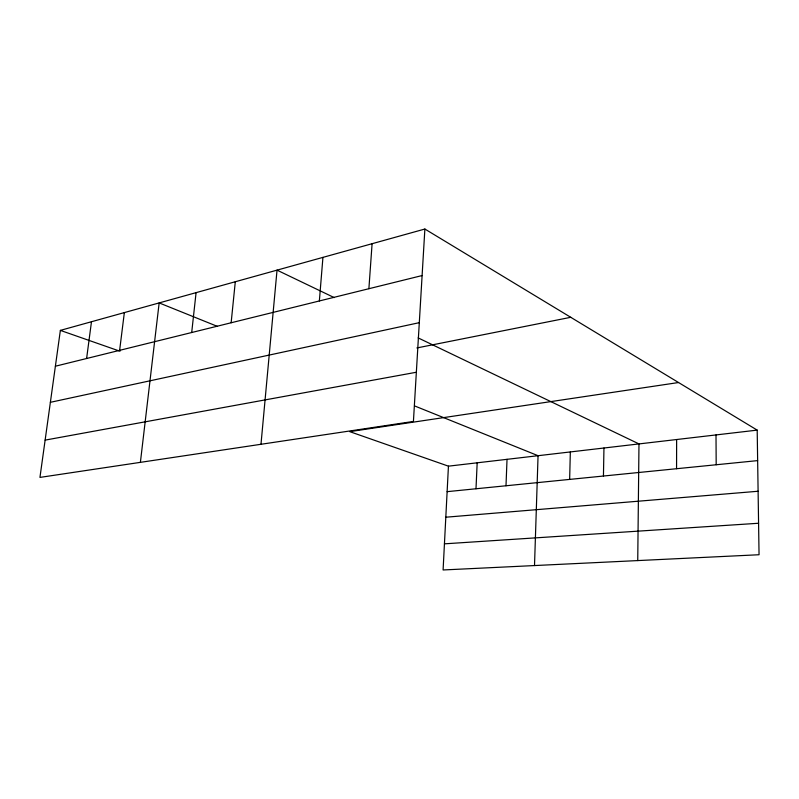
<?xml version="1.0" encoding="UTF-8"?>
<svg xmlns="http://www.w3.org/2000/svg" width="799" height="799" viewBox="0 0 799 799"><rect width="100%" height="100%" fill="white"/><g stroke="black" fill="none" stroke-linecap="round" stroke-linejoin="round"><path stroke-width="1.2" d="M676.563 468.723L676.633 439.52M637.742 560.578L638.98 443.924L418.167 337.907M603.445 476.034L603.954 448.009M569.647 479.41L570.336 451.934M534.511 565.562L538.057 455.7L414.531 405.892M505.997 485.772L507.025 459.325M475.994 488.768L477.173 462.811M678.551 382.531L349.752 431.64L448.439 466.167L443.095 569.967L759.05 554.736L757.192 430.122L424.878 229.033L60.364 330.387L39.95 477.403L413.423 421.443L424.878 229.033M368.888 288.709L372.094 243.705M319.36 300.953L322.936 257.378M260.983 444.284L277.033 270.142L334.222 297.598M231.141 322.766L235.296 281.747M191.7 332.514L196.075 292.644M140.394 462.351L159.161 302.911L217.528 326.441M119.63 350.332L124.354 312.589M86.612 358.501L91.476 321.737M55.391 366.222L422.112 275.555M50.377 402.316L419.305 322.666M416.888 347.945L570.756 317.303M45.124 440.119L416.349 372.254M448.439 466.167L757.192 430.122M447.13 491.655L757.642 460.614M445.812 517.213L758.101 491.255M444.444 543.839L758.581 523.255M60.364 330.387L119.98 351.24M716.004 434.926L716.184 464.758"/></g></svg>
